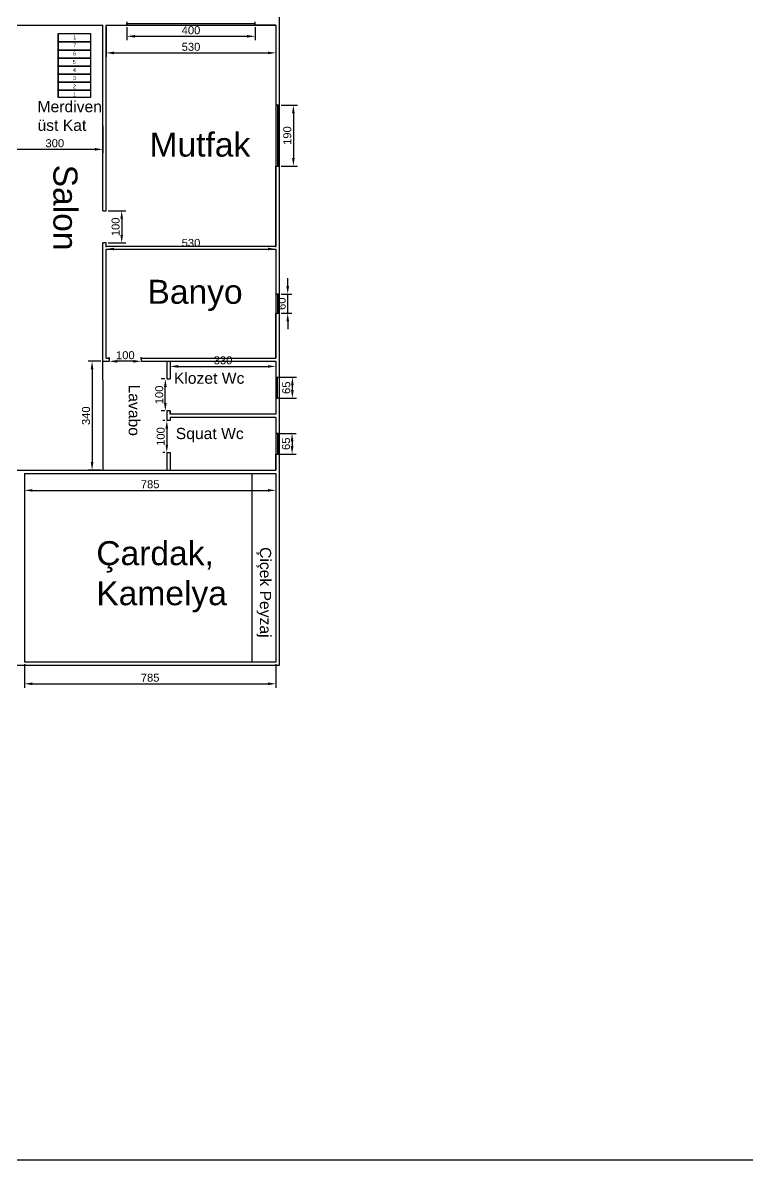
# Model space of a CAD drawing. Header units: millimetres. Extents: x 27207 to 63174, y 4783 to 28482.
# Drawn here: x 46056 to 48317, y 12849 to 16402 of the extents above; entities that cross this region are included whole.
import ezdxf

# ---------------------------------------------------------------- set-up
doc = ezdxf.new("R2010")
doc.units = ezdxf.units.MM
doc.header["$LTSCALE"] = 20
doc.linetypes.add('ACAD_ISO02W100', pattern=[15, 12, -3])
doc.layers.get('Defpoints').update_dxf_attribs({"color": 5})
doc.layers.add('İsimler', color=2, linetype='Continuous')
doc.layers.add('Uzunluklar', color=4, linetype='Continuous', lineweight=211)
doc.styles.add('Arial_3', font='Arial Unicode MS.ttf', dxfattribs={"height": 3})
doc.styles.get("Standard").update_dxf_attribs({"font": 'Arial Unicode MS.ttf'})
doc.dimstyles.new('Decimal-25', dxfattribs={"dimscale": 10, "dimtxt": 2.5, "dimasz": 2.5, "dimexe": 1.25, "dimexo": 0.625, "dimtad": 1, "dimtxsty": 'Standard', "dimcen": 2.5, "dimadec": 0, "dimazin": 0, "dimtfac": 1, "dimtmove": 0, "dimatfit": 3, "dimfxl": 1, "dimarcsym": 0})

# ---------------------------------------------------------------- blocks, each defined once
blk = doc.blocks.new('*D44')
at = {"layer": 'Defpoints', "color": 0, "linetype": 'ACAD_ISO02W100', "ltscale": 70, "transparency": 16777216}
for p in [(46006.4, 16085.9), (46306.4, 16085.9), (46306.4, 16006.4)]:
    blk.add_point(p, dxfattribs=at)
at = {"layer": 'Uzunluklar', "color": 0, "linetype": 'ACAD_ISO02W100', "lineweight": -2, "ltscale": 70, "transparency": 16777216}
for p, q in [((46006.4, 16079.6), (46006.4, 15993.9)), ((46306.4, 16079.6), (46306.4, 15993.9)), ((46031.4, 16006.4), (46281.4, 16006.4))]:
    blk.add_line(p, q, dxfattribs=at)
at = {"layer": 'Uzunluklar', "color": 0, "linetype": 'ACAD_ISO02W100', "ltscale": 70, "transparency": 16777216}
for points in [[(46031.4, 16010.6), (46031.4, 16002.2), (46006.4, 16006.4)], [(46281.4, 16010.6), (46281.4, 16002.2), (46306.4, 16006.4)]]:
    blk.add_solid(points, dxfattribs=at)
at = {"layer": 'Uzunluklar', "color": 0, "linetype": 'ACAD_ISO02W100', "lineweight": 50, "ltscale": 70, "transparency": 16777216, "insert": (46156.4, 16025.3), "char_height": 25, "attachment_point": 5}
blk.add_mtext('300', dxfattribs=at)
blk = doc.blocks.new('*D45')
at = {"layer": 'Defpoints', "color": 0, "linetype": 'ACAD_ISO02W100', "ltscale": 70, "transparency": 16777216}
for p in [(46381.4, 16394.3), (46781.4, 16394.3), (46781.4, 16359.4)]:
    blk.add_point(p, dxfattribs=at)
at = {"layer": 'Uzunluklar', "color": 0, "linetype": 'ACAD_ISO02W100', "lineweight": -2, "ltscale": 70, "transparency": 16777216}
for p, q in [((46381.4, 16388), (46381.4, 16346.9)), ((46781.4, 16388), (46781.4, 16346.9)), ((46406.4, 16359.4), (46756.4, 16359.4))]:
    blk.add_line(p, q, dxfattribs=at)
at = {"layer": 'Uzunluklar', "color": 0, "linetype": 'ACAD_ISO02W100', "ltscale": 70, "transparency": 16777216}
for points in [[(46406.4, 16363.6), (46406.4, 16355.3), (46381.4, 16359.4)], [(46756.4, 16363.6), (46756.4, 16355.3), (46781.4, 16359.4)]]:
    blk.add_solid(points, dxfattribs=at)
at = {"layer": 'Uzunluklar', "color": 0, "linetype": 'ACAD_ISO02W100', "lineweight": 50, "ltscale": 70, "transparency": 16777216, "insert": (46581.4, 16378.3), "char_height": 25, "attachment_point": 5}
blk.add_mtext('400', dxfattribs=at)
blk = doc.blocks.new('*D46')
at = {"layer": 'Defpoints', "color": 0, "linetype": 'ACAD_ISO02W100', "ltscale": 70, "transparency": 16777216}
for p in [(46856.4, 16144.3), (46856.4, 15954.3), (46900.9, 15954.3)]:
    blk.add_point(p, dxfattribs=at)
at = {"layer": 'Uzunluklar', "color": 0, "linetype": 'ACAD_ISO02W100', "lineweight": -2, "ltscale": 70, "transparency": 16777216}
for p, q in [((46862.7, 16144.3), (46913.4, 16144.3)), ((46900.9, 16119.3), (46900.9, 15979.3)), ((46862.7, 15954.3), (46913.4, 15954.3))]:
    blk.add_line(p, q, dxfattribs=at)
at = {"layer": 'Uzunluklar', "color": 0, "linetype": 'ACAD_ISO02W100', "ltscale": 70, "transparency": 16777216}
for points in [[(46896.7, 16119.3), (46905, 16119.3), (46900.9, 16144.3)], [(46896.7, 15979.3), (46905, 15979.3), (46900.9, 15954.3)]]:
    blk.add_solid(points, dxfattribs=at)
at = {"layer": 'Uzunluklar', "color": 0, "linetype": 'ACAD_ISO02W100', "lineweight": 50, "ltscale": 70, "transparency": 16777216, "insert": (46882, 16049.3), "char_height": 25, "attachment_point": 5, "rotation": 90}
blk.add_mtext('190', dxfattribs=at)
blk = doc.blocks.new('*D47')
at = {"layer": 'Defpoints', "color": 0, "linetype": 'ACAD_ISO02W100', "ltscale": 70, "transparency": 16777216}
for p in [(46316.4, 15814.3), (46316.4, 15714.3), (46365.1, 15714.3)]:
    blk.add_point(p, dxfattribs=at)
at = {"layer": 'Uzunluklar', "color": 0, "linetype": 'ACAD_ISO02W100', "lineweight": -2, "ltscale": 70, "transparency": 16777216}
for p, q in [((46322.7, 15814.3), (46377.6, 15814.3)), ((46365.1, 15789.3), (46365.1, 15739.3)), ((46322.7, 15714.3), (46377.6, 15714.3))]:
    blk.add_line(p, q, dxfattribs=at)
at = {"layer": 'Uzunluklar', "color": 0, "linetype": 'ACAD_ISO02W100', "ltscale": 70, "transparency": 16777216}
for points in [[(46360.9, 15789.3), (46369.3, 15789.3), (46365.1, 15814.3)], [(46360.9, 15739.3), (46369.3, 15739.3), (46365.1, 15714.3)]]:
    blk.add_solid(points, dxfattribs=at)
at = {"layer": 'Uzunluklar', "color": 0, "linetype": 'ACAD_ISO02W100', "lineweight": 50, "ltscale": 70, "transparency": 16777216, "insert": (46346.2, 15764.3), "char_height": 25, "attachment_point": 5, "rotation": 90}
blk.add_mtext('100', dxfattribs=at)
blk = doc.blocks.new('*D48')
at = {"layer": 'Defpoints', "color": 0, "linetype": 'ACAD_ISO02W100', "ltscale": 70, "transparency": 16777216}
for p in [(46856.4, 15554.3), (46883.2, 15554.3), (46856.4, 15494.3)]:
    blk.add_point(p, dxfattribs=at)
at = {"layer": 'Uzunluklar', "color": 0, "linetype": 'ACAD_ISO02W100', "lineweight": -2, "ltscale": 70, "transparency": 16777216}
for p, q in [((46883.2, 15579.3), (46883.2, 15604.3)), ((46862.7, 15554.3), (46895.7, 15554.3)), ((46883.2, 15494.3), (46883.2, 15554.3)), ((46862.7, 15494.3), (46895.7, 15494.3)), ((46883.2, 15469.3), (46883.2, 15444.3))]:
    blk.add_line(p, q, dxfattribs=at)
at = {"layer": 'Uzunluklar', "color": 0, "linetype": 'ACAD_ISO02W100', "ltscale": 70, "transparency": 16777216}
for points in [[(46879.1, 15579.3), (46887.4, 15579.3), (46883.2, 15554.3)], [(46879.1, 15469.3), (46887.4, 15469.3), (46883.2, 15494.3)]]:
    blk.add_solid(points, dxfattribs=at)
at = {"layer": 'Uzunluklar', "color": 0, "linetype": 'ACAD_ISO02W100', "lineweight": 50, "ltscale": 70, "transparency": 16777216, "insert": (46864.3, 15524.3), "char_height": 25, "attachment_point": 5, "rotation": 90}
blk.add_mtext('60', dxfattribs=at)
blk = doc.blocks.new('*D49')
at = {"layer": 'Defpoints', "color": 0, "linetype": 'ACAD_ISO02W100', "ltscale": 70, "transparency": 16777216}
for p in [(46851.4, 15294.3), (46897.7, 15294.3), (46851.4, 15229.3)]:
    blk.add_point(p, dxfattribs=at)
at = {"layer": 'Uzunluklar', "color": 0, "linetype": 'ACAD_ISO02W100', "lineweight": -2, "ltscale": 70, "transparency": 16777216}
for p, q in [((46857.7, 15294.3), (46910.2, 15294.3)), ((46897.7, 15254.3), (46897.7, 15269.3)), ((46857.7, 15229.3), (46910.2, 15229.3))]:
    blk.add_line(p, q, dxfattribs=at)
at = {"layer": 'Uzunluklar', "color": 0, "linetype": 'ACAD_ISO02W100', "ltscale": 70, "transparency": 16777216}
for points in [[(46893.6, 15269.3), (46901.9, 15269.3), (46897.7, 15294.3)], [(46893.6, 15254.3), (46901.9, 15254.3), (46897.7, 15229.3)]]:
    blk.add_solid(points, dxfattribs=at)
at = {"layer": 'Uzunluklar', "color": 0, "linetype": 'ACAD_ISO02W100', "lineweight": 50, "ltscale": 70, "transparency": 16777216, "insert": (46878.8, 15261.8), "char_height": 25, "attachment_point": 5, "rotation": 90}
blk.add_mtext('65', dxfattribs=at)
blk = doc.blocks.new('*D50')
at = {"layer": 'Defpoints', "color": 0, "linetype": 'ACAD_ISO02W100', "ltscale": 70, "transparency": 16777216}
for p in [(46851.4, 15119.3), (46851.4, 15054.3), (46896.8, 15054.3)]:
    blk.add_point(p, dxfattribs=at)
at = {"layer": 'Uzunluklar', "color": 0, "linetype": 'ACAD_ISO02W100', "lineweight": -2, "ltscale": 70, "transparency": 16777216}
for p, q in [((46857.7, 15119.3), (46909.3, 15119.3)), ((46896.8, 15094.3), (46896.8, 15079.3)), ((46857.7, 15054.3), (46909.3, 15054.3))]:
    blk.add_line(p, q, dxfattribs=at)
at = {"layer": 'Uzunluklar', "color": 0, "linetype": 'ACAD_ISO02W100', "ltscale": 70, "transparency": 16777216}
for points in [[(46892.6, 15094.3), (46901, 15094.3), (46896.8, 15119.3)], [(46892.6, 15079.3), (46901, 15079.3), (46896.8, 15054.3)]]:
    blk.add_solid(points, dxfattribs=at)
at = {"layer": 'Uzunluklar', "color": 0, "linetype": 'ACAD_ISO02W100', "lineweight": 50, "ltscale": 70, "transparency": 16777216, "insert": (46877.9, 15086.8), "char_height": 25, "attachment_point": 5, "rotation": 90}
blk.add_mtext('65', dxfattribs=at)
blk = doc.blocks.new('*D51')
at = {"layer": 'Defpoints', "color": 0, "linetype": 'ACAD_ISO02W100', "ltscale": 70, "transparency": 16777216}
for p in [(46506.4, 15159.3), (46505.9, 15059.3), (46506.4, 15059.3)]:
    blk.add_point(p, dxfattribs=at)
at = {"layer": 'Uzunluklar', "color": 0, "linetype": 'ACAD_ISO02W100', "lineweight": -2, "ltscale": 70, "transparency": 16777216}
for p, q in [((46500.2, 15159.3), (46493.4, 15159.3)), ((46505.9, 15134.3), (46505.9, 15084.3)), ((46500.2, 15059.3), (46493.4, 15059.3))]:
    blk.add_line(p, q, dxfattribs=at)
at = {"layer": 'Uzunluklar', "color": 0, "linetype": 'ACAD_ISO02W100', "ltscale": 70, "transparency": 16777216}
for points in [[(46501.7, 15134.3), (46510, 15134.3), (46505.9, 15159.3)], [(46501.7, 15084.3), (46510, 15084.3), (46505.9, 15059.3)]]:
    blk.add_solid(points, dxfattribs=at)
at = {"layer": 'Uzunluklar', "color": 0, "linetype": 'ACAD_ISO02W100', "lineweight": 50, "ltscale": 70, "transparency": 16777216, "insert": (46486.9, 15109.3), "char_height": 25, "attachment_point": 5, "rotation": 90}
blk.add_mtext('100', dxfattribs=at)
blk = doc.blocks.new('*D52')
at = {"layer": 'Defpoints', "color": 0, "linetype": 'ACAD_ISO02W100', "ltscale": 70, "transparency": 16777216}
for p in [(46501.3, 15289.3), (46506.4, 15289.3), (46506.4, 15189.3)]:
    blk.add_point(p, dxfattribs=at)
at = {"layer": 'Uzunluklar', "color": 0, "linetype": 'ACAD_ISO02W100', "lineweight": -2, "ltscale": 70, "transparency": 16777216}
for p, q in [((46500.2, 15289.3), (46488.8, 15289.3)), ((46501.3, 15214.3), (46501.3, 15264.3)), ((46500.2, 15189.3), (46488.8, 15189.3))]:
    blk.add_line(p, q, dxfattribs=at)
at = {"layer": 'Uzunluklar', "color": 0, "linetype": 'ACAD_ISO02W100', "ltscale": 70, "transparency": 16777216}
for points in [[(46497.1, 15264.3), (46505.5, 15264.3), (46501.3, 15289.3)], [(46497.1, 15214.3), (46505.5, 15214.3), (46501.3, 15189.3)]]:
    blk.add_solid(points, dxfattribs=at)
at = {"layer": 'Uzunluklar', "color": 0, "linetype": 'ACAD_ISO02W100', "lineweight": 50, "ltscale": 70, "transparency": 16777216, "insert": (46482.4, 15239.3), "char_height": 25, "attachment_point": 5, "rotation": 90}
blk.add_mtext('100', dxfattribs=at)
blk = doc.blocks.new('*D53')
at = {"layer": 'Defpoints', "color": 0, "linetype": 'ACAD_ISO02W100', "ltscale": 70, "transparency": 16777216}
for p in [(46326.4, 15344.3), (46326.4, 15344.3), (46426.4, 15344.3)]:
    blk.add_point(p, dxfattribs=at)
at = {"layer": 'Uzunluklar', "color": 0, "linetype": 'ACAD_ISO02W100', "lineweight": -2, "ltscale": 70, "transparency": 16777216}
for p, q in [((46326.4, 15350.5), (46326.4, 15356.8)), ((46426.4, 15350.5), (46426.4, 15356.8)), ((46401.4, 15344.3), (46351.4, 15344.3))]:
    blk.add_line(p, q, dxfattribs=at)
at = {"layer": 'Uzunluklar', "color": 0, "linetype": 'ACAD_ISO02W100', "ltscale": 70, "transparency": 16777216}
for points in [[(46351.4, 15348.4), (46351.4, 15340.1), (46326.4, 15344.3)], [(46401.4, 15348.4), (46401.4, 15340.1), (46426.4, 15344.3)]]:
    blk.add_solid(points, dxfattribs=at)
at = {"layer": 'Uzunluklar', "color": 0, "linetype": 'ACAD_ISO02W100', "lineweight": 50, "ltscale": 70, "transparency": 16777216, "insert": (46376.4, 15363.2), "char_height": 25, "attachment_point": 5}
blk.add_mtext('100', dxfattribs=at)
blk = doc.blocks.new('*D54')
at = {"layer": 'Defpoints', "color": 0, "linetype": 'ACAD_ISO02W100', "ltscale": 70, "transparency": 16777216}
for p in [(46306.4, 15344.3), (46272.7, 15004.3), (46306.4, 15004.3)]:
    blk.add_point(p, dxfattribs=at)
at = {"layer": 'Uzunluklar', "color": 0, "linetype": 'ACAD_ISO02W100', "lineweight": -2, "ltscale": 70, "transparency": 16777216}
for p, q in [((46300.2, 15344.3), (46260.2, 15344.3)), ((46272.7, 15319.3), (46272.7, 15029.3)), ((46300.2, 15004.3), (46260.2, 15004.3))]:
    blk.add_line(p, q, dxfattribs=at)
at = {"layer": 'Uzunluklar', "color": 0, "linetype": 'ACAD_ISO02W100', "ltscale": 70, "transparency": 16777216}
for points in [[(46268.5, 15319.3), (46276.8, 15319.3), (46272.7, 15344.3)], [(46268.5, 15029.3), (46276.8, 15029.3), (46272.7, 15004.3)]]:
    blk.add_solid(points, dxfattribs=at)
at = {"layer": 'Uzunluklar', "color": 0, "linetype": 'ACAD_ISO02W100', "lineweight": 50, "ltscale": 70, "transparency": 16777216, "insert": (46253.8, 15174.3), "char_height": 25, "attachment_point": 5, "rotation": 90}
blk.add_mtext('340', dxfattribs=at)
blk = doc.blocks.new('*D55')
at = {"layer": 'Defpoints', "color": 0, "linetype": 'ACAD_ISO02W100', "ltscale": 70, "transparency": 16777216}
for p in [(46516.4, 15344.3), (46846.4, 15344.3), (46846.4, 15328.3)]:
    blk.add_point(p, dxfattribs=at)
at = {"layer": 'Uzunluklar', "color": 0, "linetype": 'ACAD_ISO02W100', "lineweight": -2, "ltscale": 70, "transparency": 16777216}
for p, q in [((46516.4, 15338), (46516.4, 15315.8)), ((46541.4, 15328.3), (46821.4, 15328.3)), ((46846.4, 15338), (46846.4, 15315.8))]:
    blk.add_line(p, q, dxfattribs=at)
at = {"layer": 'Uzunluklar', "color": 0, "linetype": 'ACAD_ISO02W100', "ltscale": 70, "transparency": 16777216}
for points in [[(46541.4, 15332.5), (46541.4, 15324.2), (46516.4, 15328.3)], [(46821.4, 15332.5), (46821.4, 15324.2), (46846.4, 15328.3)]]:
    blk.add_solid(points, dxfattribs=at)
at = {"layer": 'Uzunluklar', "color": 0, "linetype": 'ACAD_ISO02W100', "lineweight": 50, "ltscale": 70, "transparency": 16777216, "insert": (46681.4, 15347.3), "char_height": 25, "attachment_point": 5}
blk.add_mtext('330', dxfattribs=at)
blk = doc.blocks.new('*D56')
at = {"layer": 'Defpoints', "color": 0, "linetype": 'ACAD_ISO02W100', "ltscale": 70, "transparency": 16777216}
for p in [(46316.4, 15694.3), (46846.4, 15695), (46846.4, 15694.3)]:
    blk.add_point(p, dxfattribs=at)
at = {"layer": 'Uzunluklar', "color": 0, "linetype": 'ACAD_ISO02W100', "lineweight": -2, "ltscale": 70, "transparency": 16777216}
for p, q in [((46316.4, 15700.5), (46316.4, 15707.5)), ((46846.4, 15700.5), (46846.4, 15707.5)), ((46341.4, 15695), (46821.4, 15695))]:
    blk.add_line(p, q, dxfattribs=at)
at = {"layer": 'Uzunluklar', "color": 0, "linetype": 'ACAD_ISO02W100', "ltscale": 70, "transparency": 16777216}
for points in [[(46341.4, 15699.2), (46341.4, 15690.8), (46316.4, 15695)], [(46821.4, 15699.2), (46821.4, 15690.8), (46846.4, 15695)]]:
    blk.add_solid(points, dxfattribs=at)
at = {"layer": 'Uzunluklar', "color": 0, "linetype": 'ACAD_ISO02W100', "lineweight": 50, "ltscale": 70, "transparency": 16777216, "insert": (46581.4, 15713.9), "char_height": 25, "attachment_point": 5}
blk.add_mtext('530', dxfattribs=at)
blk = doc.blocks.new('*D58')
at = {"layer": 'Defpoints', "color": 0, "linetype": 'ACAD_ISO02W100', "ltscale": 70, "transparency": 16777216}
for p in [(46316.4, 16394.3), (46846.4, 16394.3), (46846.4, 16307.6)]:
    blk.add_point(p, dxfattribs=at)
at = {"layer": 'Uzunluklar', "color": 0, "linetype": 'ACAD_ISO02W100', "lineweight": -2, "ltscale": 70, "transparency": 16777216}
for p, q in [((46316.4, 16388), (46316.4, 16295.1)), ((46846.4, 16388), (46846.4, 16295.1)), ((46341.4, 16307.6), (46821.4, 16307.6))]:
    blk.add_line(p, q, dxfattribs=at)
at = {"layer": 'Uzunluklar', "color": 0, "linetype": 'ACAD_ISO02W100', "ltscale": 70, "transparency": 16777216}
for points in [[(46341.4, 16311.7), (46341.4, 16303.4), (46316.4, 16307.6)], [(46821.4, 16311.7), (46821.4, 16303.4), (46846.4, 16307.6)]]:
    blk.add_solid(points, dxfattribs=at)
at = {"layer": 'Uzunluklar', "color": 0, "linetype": 'ACAD_ISO02W100', "lineweight": 50, "ltscale": 70, "transparency": 16777216, "insert": (46581.4, 16326.5), "char_height": 25, "attachment_point": 5}
blk.add_mtext('530', dxfattribs=at)
blk = doc.blocks.new('*D62')
at = {"layer": 'Defpoints', "color": 0, "linetype": 'ACAD_ISO02W100', "ltscale": 70, "transparency": 16777216}
for p in [(46061.4, 14994.3), (46846.4, 14994.3), (46846.4, 14941.2)]:
    blk.add_point(p, dxfattribs=at)
at = {"layer": 'Uzunluklar', "color": 0, "linetype": 'ACAD_ISO02W100', "lineweight": -2, "ltscale": 70, "transparency": 16777216}
for p, q in [((46061.4, 14988), (46061.4, 14928.7)), ((46846.4, 14988), (46846.4, 14928.7)), ((46086.4, 14941.2), (46821.4, 14941.2))]:
    blk.add_line(p, q, dxfattribs=at)
at = {"layer": 'Uzunluklar', "color": 0, "linetype": 'ACAD_ISO02W100', "ltscale": 70, "transparency": 16777216}
for points in [[(46086.4, 14945.3), (46086.4, 14937), (46061.4, 14941.2)], [(46821.4, 14945.3), (46821.4, 14937), (46846.4, 14941.2)]]:
    blk.add_solid(points, dxfattribs=at)
at = {"layer": 'Uzunluklar', "color": 0, "linetype": 'ACAD_ISO02W100', "lineweight": 50, "ltscale": 70, "transparency": 16777216, "insert": (46453.9, 14960.1), "char_height": 25, "attachment_point": 5}
blk.add_mtext('785', dxfattribs=at)
blk = doc.blocks.new('*D71')
at = {"layer": 'Defpoints', "color": 0, "linetype": 'ACAD_ISO02W100', "ltscale": 70, "transparency": 16777216}
for p in [(46061.4, 14404.3), (46846.4, 14404.3), (46846.4, 14337)]:
    blk.add_point(p, dxfattribs=at)
at = {"layer": 'Uzunluklar', "color": 0, "linetype": 'ACAD_ISO02W100', "lineweight": -2, "ltscale": 70, "transparency": 16777216}
for p, q in [((46061.4, 14398), (46061.4, 14324.5)), ((46846.4, 14398), (46846.4, 14324.5)), ((46086.4, 14337), (46821.4, 14337))]:
    blk.add_line(p, q, dxfattribs=at)
at = {"layer": 'Uzunluklar', "color": 0, "linetype": 'ACAD_ISO02W100', "ltscale": 70, "transparency": 16777216}
for points in [[(46086.4, 14341.2), (46086.4, 14332.9), (46061.4, 14337)], [(46821.4, 14341.2), (46821.4, 14332.9), (46846.4, 14337)]]:
    blk.add_solid(points, dxfattribs=at)
at = {"layer": 'Uzunluklar', "color": 0, "linetype": 'ACAD_ISO02W100', "lineweight": 50, "ltscale": 70, "transparency": 16777216, "insert": (46453.9, 14356), "char_height": 25, "attachment_point": 5}
blk.add_mtext('785', dxfattribs=at)

msp = doc.modelspace()

# ---------------------------------------------------------------- linework, layer by layer
for p, q in [((46856.419, 18414.255), (46856.419, 14394.255)), ((45706.419, 16394.255), (46306.419, 16394.255)), ((46306.419, 16085.883), (46306.419, 16394.255)), ((46316.419, 16394.255), (46846.419, 16394.255)), ((46316.419, 16085.883), (46316.419, 16394.255)), ((46381.419, 16404.255), (46381.419, 16394.255)), ((46381.419, 16394.255), (46381.419, 16399.255)), ((46381.419, 16399.255), (46781.419, 16399.255)), ((46781.419, 16394.255), (46781.419, 16404.255)), ((46846.419, 16394.255), (46781.419, 16394.255)), ((46846.419, 16394.255), (46846.419, 15704.255)), ((46166.606, 16168.13), (46166.606, 16368.13)), ((46167.606, 16168.13), (46167.606, 16368.13)), ((46167.606, 16368.13), (46267.606, 16368.13)), ((46267.606, 16368.13), (46267.606, 16168.13)), ((46167.606, 16343.13), (46267.606, 16343.13)), ((46167.606, 16342.13), (46267.606, 16342.13)), ((46167.606, 16317.13), (46267.606, 16317.13)), ((46167.606, 16316.13), (46267.606, 16316.13)), ((46267.606, 16336.606), (46267.606, 16298.117)), ((46167.606, 16292.13), (46267.606, 16292.13)), ((46167.606, 16291.13), (46267.606, 16291.13)), ((46167.606, 16267.13), (46267.606, 16267.13)), ((46167.606, 16266.13), (46267.606, 16266.13)), ((46167.606, 16242.13), (46267.606, 16242.13)), ((46167.606, 16241.13), (46267.606, 16241.13)), ((46267.606, 16245.735), (46267.606, 16190.407)), ((46167.606, 16217.13), (46267.606, 16217.13)), ((46167.606, 16216.13), (46267.606, 16216.13)), ((46167.606, 16192.13), (46267.606, 16192.13)), ((46167.606, 16191.13), (46267.606, 16191.13)), ((46267.606, 16168.13), (46167.606, 16168.13)), ((46236.819, 16168.13), (46191.719, 16168.13)), ((46856.419, 16144.255), (46846.419, 16144.255)), ((46846.419, 16144.255), (46851.419, 16144.255)), ((46851.419, 16144.255), (46851.419, 15954.255)), ((46856.419, 15954.255), (46856.419, 16144.255)), ((46306.419, 15814.255), (46306.419, 16085.883)), ((46316.419, 15814.255), (46316.419, 16085.883)), ((46846.419, 15704.255), (46846.419, 15954.255)), ((46846.419, 15954.255), (46856.419, 15954.255)), ((46306.419, 15814.255), (46316.419, 15814.255)), ((46306.419, 15285.883), (46306.419, 15714.255)), ((46316.419, 15714.255), (46306.419, 15714.255)), ((46316.419, 15704.255), (46316.419, 15714.255)), ((46316.419, 15704.255), (46316.419, 15714.255)), ((46316.419, 15704.255), (46846.419, 15704.255)), ((46316.419, 15694.255), (46846.419, 15694.255)), ((46316.419, 15354.255), (46316.419, 15694.255)), ((46846.419, 15694.255), (46846.419, 15354.255)), ((46856.419, 15554.255), (46846.419, 15554.255)), ((46846.419, 15554.255), (46851.419, 15554.255)), ((46851.419, 15554.255), (46851.419, 15494.255)), ((46856.419, 15494.255), (46856.419, 15554.255)), ((46846.419, 15354.255), (46846.419, 15494.255)), ((46846.419, 15494.255), (46856.419, 15494.255)), ((46316.419, 15354.255), (46326.419, 15354.255)), ((46316.419, 15354.255), (46326.419, 15354.255)), ((46326.419, 15354.255), (46326.419, 15344.255)), ((46426.419, 15354.255), (46846.419, 15354.255)), ((46426.419, 15344.255), (46426.419, 15354.255)), ((46306.419, 15344.255), (46326.419, 15344.255)), ((46426.419, 15344.255), (46846.419, 15344.255)), ((46506.419, 15344.255), (46506.419, 15289.255)), ((46516.419, 15344.255), (46516.419, 15289.255)), ((46846.419, 15344.255), (46846.419, 15179.255)), ((46846.419, 15344.255), (46846.419, 15184.255)), ((46846.419, 15344.255), (46846.419, 15294.255)), ((46306.419, 15285.883), (46306.419, 15004.255)), ((46506.419, 15289.255), (46516.419, 15289.255)), ((46846.419, 15294.255), (46856.419, 15294.255)), ((46851.419, 15229.255), (46851.419, 15294.255)), ((46856.419, 15294.255), (46856.419, 15229.255)), ((46856.419, 15229.255), (46846.419, 15229.255)), ((46846.419, 15229.255), (46851.419, 15229.255)), ((46506.419, 15189.255), (46506.419, 15159.255)), ((46516.419, 15189.255), (46506.419, 15189.255)), ((46516.419, 15189.255), (46516.419, 15179.255)), ((46516.419, 15179.255), (46516.419, 15189.255)), ((46846.419, 15179.255), (46516.419, 15179.255)), ((46516.419, 15159.255), (46506.419, 15159.255)), ((46516.419, 15169.255), (46516.419, 15159.255)), ((46846.419, 15169.255), (46516.419, 15169.255)), ((46516.419, 15169.255), (46516.419, 15159.255)), ((46846.419, 15169.255), (46846.419, 15004.255)), ((46856.419, 15119.255), (46846.419, 15119.255)), ((46846.419, 15119.255), (46851.419, 15119.255)), ((46851.419, 15119.255), (46851.419, 15054.255)), ((46856.419, 15054.255), (46856.419, 15119.255)), ((46506.419, 15059.255), (46506.419, 15004.255)), ((46506.419, 15059.255), (46516.419, 15059.255)), ((46516.419, 15059.255), (46516.419, 15004.255)), ((46846.419, 15004.255), (46846.419, 15054.255)), ((46846.419, 15054.255), (46856.419, 15054.255)), ((45671.419, 15004.255), (46846.419, 15004.255)), ((46061.419, 14994.255), (46846.419, 14994.255)), ((46061.419, 14994.255), (46061.419, 14404.255)), ((46771.419, 14994.255), (46771.419, 14404.255)), ((46846.419, 14994.255), (46846.419, 14404.255)), ((46856.419, 14394.255), (45671.419, 14394.255)), ((46846.419, 14404.255), (46061.419, 14404.255)), ((46846.419, 14404.255), (46061.419, 14404.255))]:
    msp.add_line(p, q)
at = {"ltscale": 75}
msp.add_lwpolyline([(31075.758, 19337.371), (60086.905, 19337.371), (60086.905, 12848.811), (31075.758, 12848.811)], close=True, dxfattribs=at)

# ---------------------------------------------------------------- texts
at = {"char_height": 12, "attachment_point": 1, "style": 'Arial_3'}
for s, insert in [('1', (46214.072, 16362.246)), ('6', (46212.881, 16311.702)), ('7', (46214.072, 16337.866)), ('5', (46212.282, 16285.69)), ('4', (46212.877, 16260.12)), ('2', (46212.923, 16208.879)), ('3', (46213.472, 16234.55)), ('1', (46213.183, 16184.05))]:
    msp.add_mtext_dynamic_manual_height_columns(s, width=46.18692, gutter_width=15, heights=[0], dxfattribs=dict(at, insert=insert))
at = {"layer": 'İsimler', "attachment_point": 1, "style": 'Arial_3'}
for s, insert, char_height in [('{\\fArial Unicode MS|b0|i0|c134|p34;Merdiven^J}üst Kat', (46102.442, 16157.446), 35), ('Mutfak', (46451.992, 16058.741), 75), ('Banyo', (46445.508, 15598.912), 75), ('Klozet Wc', (46527.986, 15309.197), 35), ('Squat Wc', (46533.954, 15136.32), 35), ('Çardak, Kamelya', (46285.898, 14782.478), 75)]:
    msp.add_mtext_dynamic_manual_height_columns(s, width=498.24104, gutter_width=15, heights=[0], dxfattribs=dict(at, insert=insert, char_height=char_height))
at = {"layer": 'İsimler', "attachment_point": 1, "rotation": 270, "style": 'Arial_3'}
for s, insert, char_height in [('Salon', (46227.025, 15958.356), 75), ('{\\fArial Unicode MS|b0|i0|c134|p34;Lavabo}', (46421.981, 15271.563), 35), ('Çiçek Peyzaj', (46831.429, 14763.901), 35)]:
    msp.add_mtext_dynamic_manual_height_columns(s, width=498.24104, gutter_width=15, heights=[0], dxfattribs=dict(at, insert=insert, char_height=char_height))

# ---------------------------------------------------------------- dimensions: what is measured, and where the dimension line sits
at = {"layer": 'Uzunluklar', "linetype": 'ACAD_ISO02W100', "lineweight": 50, "ltscale": 70}
for base, p1, p2, picture, middle in [((46846.419, 16307.581), (46316.419, 16394.255), (46846.419, 16394.255), '*D58', (46581.419, 16326.502)), ((46781.419, 16359.424), (46381.419, 16394.255), (46781.419, 16394.255), '*D45', (46581.419, 16378.344)), ((46306.419, 16006.386), (46006.419, 16085.883), (46306.419, 16085.883), '*D44', (46156.419, 16025.306)), ((46326.419, 15344.255), (46426.419, 15344.255), (46326.419, 15344.255), '*D53', (46376.419, 15363.176)), ((46846.419, 15328.343), (46516.419, 15344.255), (46846.419, 15344.255), '*D55', (46681.419, 15347.264)), ((46846.419, 14941.153), (46061.419, 14994.255), (46846.419, 14994.255), '*D62', (46453.919, 14960.073)), ((46846.419, 14337.035), (46061.419, 14404.255), (46846.419, 14404.255), '*D71', (46453.919, 14355.956))]:
    dim = msp.add_linear_dim(base=base, p1=p1, p2=p2, dimstyle='Decimal-25', dxfattribs=at)
    dim.commit()
    dim.dimension.update_dxf_attribs({"geometry": picture, "text_midpoint": middle})
dim = msp.add_aligned_dim(p1=(46856.419, 16144.255), p2=(46856.419, 15954.255), distance=44.462, dimstyle='Decimal-25', dxfattribs=at)
dim.commit()
dim.dimension.update_dxf_attribs({"geometry": '*D46', "text_midpoint": (46881.96, 16049.255)})
for base, p1, p2, picture, middle in [((46365.09, 15714.255), (46316.419, 15814.255), (46316.419, 15714.255), '*D47', (46346.169, 15764.255)), ((46883.237, 15554.255), (46856.419, 15494.255), (46856.419, 15554.255), '*D48', (46864.316, 15524.255)), ((46272.672, 15004.255), (46306.419, 15344.255), (46306.419, 15004.255), '*D54', (46253.751, 15174.255)), ((46501.293, 15289.255), (46506.419, 15189.255), (46506.419, 15289.255), '*D52', (46482.373, 15239.255)), ((46897.722, 15294.255), (46851.419, 15229.255), (46851.419, 15294.255), '*D49', (46878.802, 15261.755)), ((46505.864, 15059.255), (46506.419, 15159.255), (46506.419, 15059.255), '*D51', (46486.944, 15109.255)), ((46896.791, 15054.255), (46851.419, 15119.255), (46851.419, 15054.255), '*D50', (46877.87, 15086.755))]:
    dim = msp.add_linear_dim(base=base, p1=p1, p2=p2, angle=90, dimstyle='Decimal-25', dxfattribs=at)
    dim.commit()
    dim.dimension.update_dxf_attribs({"geometry": picture, "text_midpoint": middle})
dim = msp.add_linear_dim(base=(46846.419, 15695.005), p1=(46316.419, 15694.255), p2=(46846.419, 15694.255), dimstyle='Decimal-25', dxfattribs=at)
dim.commit()
dim.dimension.update_dxf_attribs({"geometry": '*D56', "text_midpoint": (46581.419, 15695.005), "dimtype": 160})

doc.saveas('drawing.dxf')
